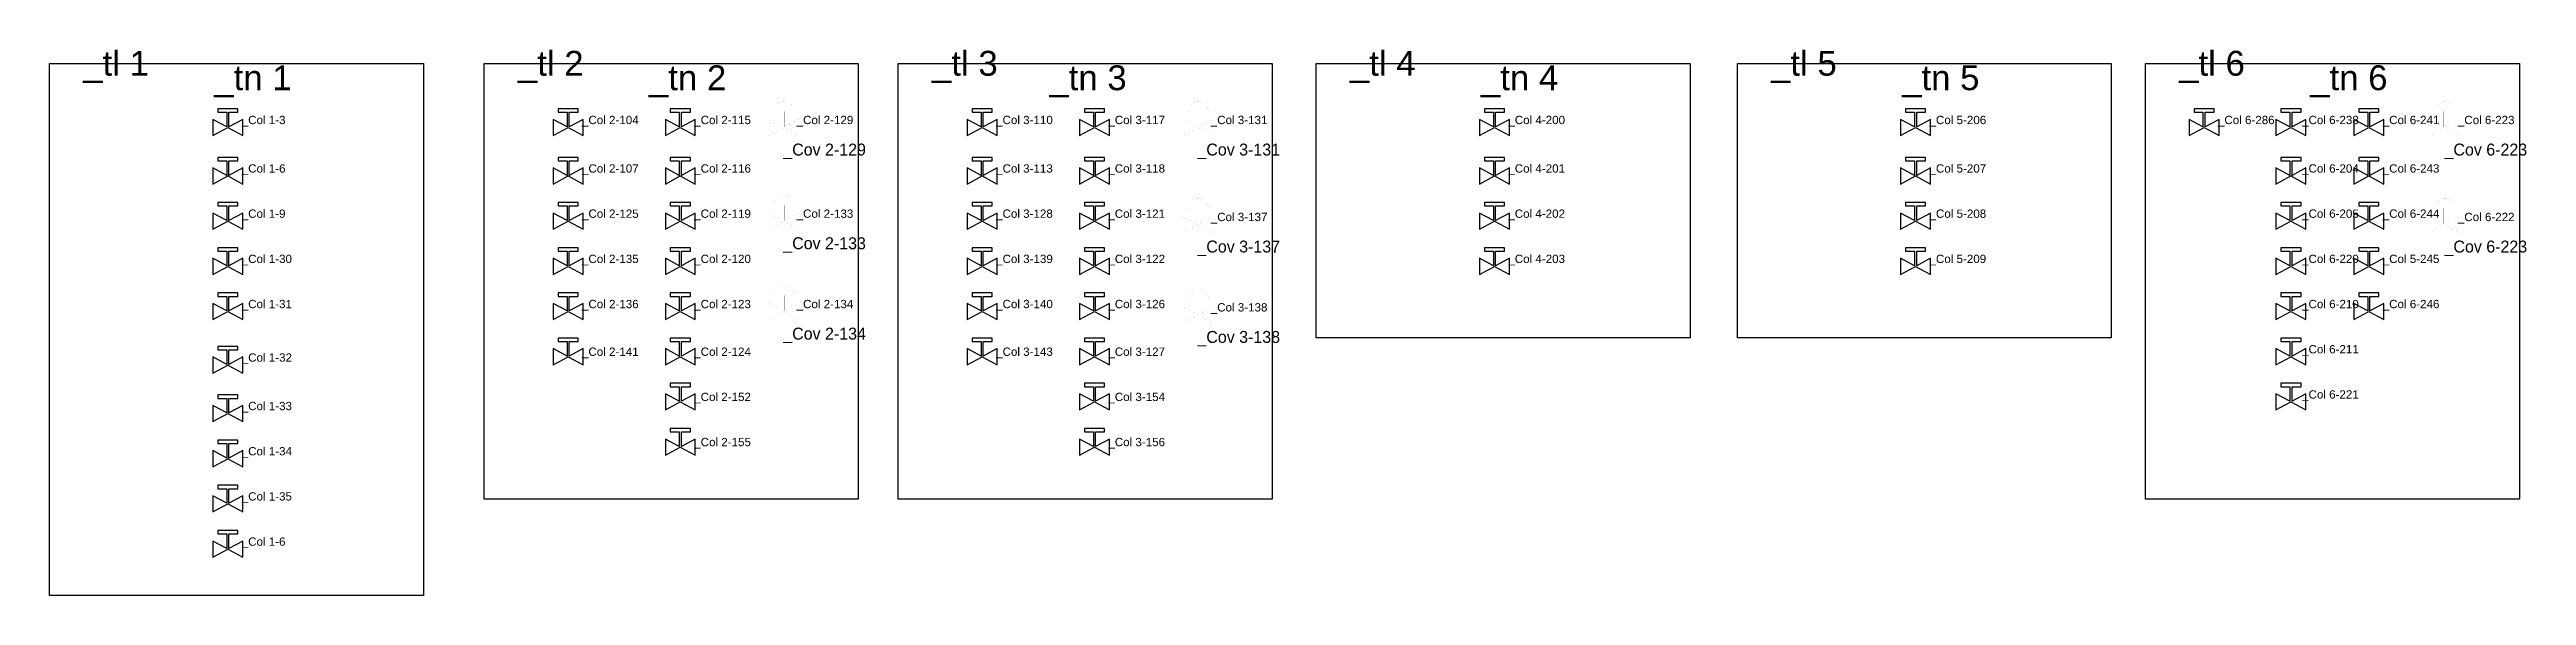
# Model space of a CAD drawing. Header units: millimetres. Extents: x 7666 to 97239, y -21924 to -2165.
import ezdxf

# ---------------------------------------------------------------- set-up
doc = ezdxf.new("R2010")
doc.units = ezdxf.units.MM
for name, color, linetype in [('Omriss tanker', 20, 'Continuous'), ('Symboler', 42, 'Continuous'), ('TEKST', 7, 'Continuous'), ('TEXT', 7, 'Continuous')]:
    doc.layers.add(name, color=color, linetype=linetype)
doc.styles.add('ARIAL', font='ARIAL.TTF', dxfattribs={"height": 12})

msp = doc.modelspace()

# ---------------------------------------------------------------- linework, layer by layer
at = {"layer": 'Omriss tanker'}
for points in [[(7666, -2677), (21190, -2677), (21190, -21924), (7666, -21924)], [(23383, -2677), (36908, -2677), (36908, -18442), (23383, -18442)], [(38360, -2677), (51884, -2677), (51884, -18442), (38360, -18442)], [(53471, -2677), (66995, -2677), (66995, -12594), (53471, -12594)], [(68702, -2677), (82226, -2677), (82226, -12594), (68702, -12594)], [(83459, -2677), (96983, -2677), (96983, -18442), (83459, -18442)]]:
    msp.add_lwpolyline(points, close=True, dxfattribs=at)
at = {"layer": 'Symboler'}
for points in [[(14476, -4313), (13750, -4313), (13750, -4438), (14075, -4438), (14075, -4965), (13571, -4693), (13571, -5278), (14113, -4986), (14655, -5278), (14655, -4693), (14151, -4965), (14151, -4438), (14476, -4438), (14476, -4313)], [(26781, -4313), (26055, -4313), (26055, -4438), (26380, -4438), (26380, -4965), (25876, -4693), (25876, -5278), (26418, -4986), (26960, -5278), (26960, -4693), (26456, -4965), (26456, -4438), (26781, -4438), (26781, -4313)], [(30840, -4313), (30114, -4313), (30114, -4438), (30439, -4438), (30439, -4965), (29935, -4693), (29935, -5278), (30477, -4986), (31019, -5278), (31019, -4693), (30515, -4965), (30515, -4438), (30840, -4438), (30840, -4313)], [(41758, -4313), (41031, -4313), (41031, -4438), (41357, -4438), (41357, -4965), (40853, -4693), (40853, -5278), (41395, -4986), (41936, -5278), (41936, -4693), (41432, -4965), (41432, -4438), (41758, -4438), (41758, -4313)], [(45817, -4313), (45091, -4313), (45091, -4438), (45416, -4438), (45416, -4965), (44912, -4693), (44912, -5278), (45454, -4986), (45996, -5278), (45996, -4693), (45492, -4965), (45492, -4438), (45817, -4438), (45817, -4313)], [(60281, -4313), (59555, -4313), (59555, -4438), (59880, -4438), (59880, -4965), (59376, -4693), (59376, -5278), (59918, -4986), (60460, -5278), (60460, -4693), (59956, -4965), (59956, -4438), (60281, -4438), (60281, -4313)], [(75512, -4313), (74786, -4313), (74786, -4438), (75111, -4438), (75111, -4965), (74607, -4693), (74607, -5278), (75149, -4986), (75691, -5278), (75691, -4693), (75187, -4965), (75187, -4438), (75512, -4438), (75512, -4313)], [(85942, -4313), (85216, -4313), (85216, -4438), (85541, -4438), (85541, -4965), (85037, -4693), (85037, -5278), (85579, -4986), (86121, -5278), (86121, -4693), (85617, -4965), (85617, -4438), (85942, -4438), (85942, -4313)], [(89087, -4313), (88360, -4313), (88360, -4438), (88685, -4438), (88685, -4965), (88181, -4693), (88181, -5278), (88723, -4986), (89265, -5278), (89265, -4693), (88761, -4965), (88761, -4438), (89087, -4438), (89087, -4313)], [(91901, -4313), (91175, -4313), (91175, -4438), (91500, -4438), (91500, -4965), (90996, -4693), (90996, -5278), (91538, -4986), (92080, -5278), (92080, -4693), (91576, -4965), (91576, -4438), (91901, -4438), (91901, -4313)], [(14476, -6068), (13750, -6068), (13750, -6193), (14075, -6193), (14075, -6720), (13571, -6448), (13571, -7033), (14113, -6741), (14655, -7033), (14655, -6448), (14151, -6720), (14151, -6193), (14476, -6193), (14476, -6068)], [(26781, -6068), (26055, -6068), (26055, -6193), (26380, -6193), (26380, -6720), (25876, -6448), (25876, -7033), (26418, -6741), (26960, -7033), (26960, -6448), (26456, -6720), (26456, -6193), (26781, -6193), (26781, -6068)], [(30840, -6068), (30114, -6068), (30114, -6193), (30439, -6193), (30439, -6720), (29935, -6448), (29935, -7033), (30477, -6741), (31019, -7033), (31019, -6448), (30515, -6720), (30515, -6193), (30840, -6193), (30840, -6068)], [(41758, -6068), (41031, -6068), (41031, -6193), (41357, -6193), (41357, -6720), (40853, -6448), (40853, -7033), (41395, -6741), (41936, -7033), (41936, -6448), (41432, -6720), (41432, -6193), (41758, -6193), (41758, -6068)], [(45817, -6068), (45091, -6068), (45091, -6193), (45416, -6193), (45416, -6720), (44912, -6448), (44912, -7033), (45454, -6741), (45996, -7033), (45996, -6448), (45492, -6720), (45492, -6193), (45817, -6193), (45817, -6068)], [(60281, -6068), (59555, -6068), (59555, -6193), (59880, -6193), (59880, -6720), (59376, -6448), (59376, -7033), (59918, -6741), (60460, -7033), (60460, -6448), (59956, -6720), (59956, -6193), (60281, -6193), (60281, -6068)], [(75512, -6068), (74786, -6068), (74786, -6193), (75111, -6193), (75111, -6720), (74607, -6448), (74607, -7033), (75149, -6741), (75691, -7033), (75691, -6448), (75187, -6720), (75187, -6193), (75512, -6193), (75512, -6068)], [(89087, -6068), (88360, -6068), (88360, -6193), (88685, -6193), (88685, -6720), (88181, -6448), (88181, -7033), (88723, -6741), (89265, -7033), (89265, -6448), (88761, -6720), (88761, -6193), (89087, -6193), (89087, -6068)], [(91901, -6068), (91175, -6068), (91175, -6193), (91500, -6193), (91500, -6720), (90996, -6448), (90996, -7033), (91538, -6741), (92080, -7033), (92080, -6448), (91576, -6720), (91576, -6193), (91901, -6193), (91901, -6068)], [(14476, -7703), (13750, -7703), (13750, -7828), (14075, -7828), (14075, -8356), (13571, -8084), (13571, -8669), (14113, -8376), (14655, -8669), (14655, -8084), (14151, -8356), (14151, -7828), (14476, -7828), (14476, -7703)], [(26781, -7703), (26055, -7703), (26055, -7828), (26380, -7828), (26380, -8356), (25876, -8084), (25876, -8669), (26418, -8376), (26960, -8669), (26960, -8084), (26456, -8356), (26456, -7828), (26781, -7828), (26781, -7703)], [(30840, -7703), (30114, -7703), (30114, -7828), (30439, -7828), (30439, -8356), (29935, -8084), (29935, -8669), (30477, -8376), (31019, -8669), (31019, -8084), (30515, -8356), (30515, -7828), (30840, -7828), (30840, -7703)], [(41758, -7703), (41031, -7703), (41031, -7828), (41357, -7828), (41357, -8356), (40853, -8084), (40853, -8669), (41395, -8376), (41936, -8669), (41936, -8084), (41432, -8356), (41432, -7828), (41758, -7828), (41758, -7703)], [(45817, -7703), (45091, -7703), (45091, -7828), (45416, -7828), (45416, -8356), (44912, -8084), (44912, -8669), (45454, -8376), (45996, -8669), (45996, -8084), (45492, -8356), (45492, -7828), (45817, -7828), (45817, -7703)], [(60281, -7703), (59555, -7703), (59555, -7828), (59880, -7828), (59880, -8356), (59376, -8084), (59376, -8669), (59918, -8376), (60460, -8669), (60460, -8084), (59956, -8356), (59956, -7828), (60281, -7828), (60281, -7703)], [(75512, -7703), (74786, -7703), (74786, -7828), (75111, -7828), (75111, -8356), (74607, -8084), (74607, -8669), (75149, -8376), (75691, -8669), (75691, -8084), (75187, -8356), (75187, -7828), (75512, -7828), (75512, -7703)], [(89087, -7703), (88360, -7703), (88360, -7828), (88685, -7828), (88685, -8356), (88181, -8084), (88181, -8669), (88723, -8376), (89265, -8669), (89265, -8084), (88761, -8356), (88761, -7828), (89087, -7828), (89087, -7703)], [(91901, -7703), (91175, -7703), (91175, -7828), (91500, -7828), (91500, -8356), (90996, -8084), (90996, -8669), (91538, -8376), (92080, -8669), (92080, -8084), (91576, -8356), (91576, -7828), (91901, -7828), (91901, -7703)], [(14476, -9339), (13750, -9339), (13750, -9464), (14075, -9464), (14075, -9991), (13571, -9719), (13571, -10304), (14113, -10012), (14655, -10304), (14655, -9719), (14151, -9991), (14151, -9464), (14476, -9464), (14476, -9339)], [(26781, -9339), (26055, -9339), (26055, -9464), (26380, -9464), (26380, -9991), (25876, -9719), (25876, -10304), (26418, -10012), (26960, -10304), (26960, -9719), (26456, -9991), (26456, -9464), (26781, -9464), (26781, -9339)], [(30840, -9339), (30114, -9339), (30114, -9464), (30439, -9464), (30439, -9991), (29935, -9719), (29935, -10304), (30477, -10012), (31019, -10304), (31019, -9719), (30515, -9991), (30515, -9464), (30840, -9464), (30840, -9339)], [(41758, -9339), (41031, -9339), (41031, -9464), (41357, -9464), (41357, -9991), (40853, -9719), (40853, -10304), (41395, -10012), (41936, -10304), (41936, -9719), (41432, -9991), (41432, -9464), (41758, -9464), (41758, -9339)], [(45817, -9339), (45091, -9339), (45091, -9464), (45416, -9464), (45416, -9991), (44912, -9719), (44912, -10304), (45454, -10012), (45996, -10304), (45996, -9719), (45492, -9991), (45492, -9464), (45817, -9464), (45817, -9339)], [(60281, -9339), (59555, -9339), (59555, -9464), (59880, -9464), (59880, -9991), (59376, -9719), (59376, -10304), (59918, -10012), (60460, -10304), (60460, -9719), (59956, -9991), (59956, -9464), (60281, -9464), (60281, -9339)], [(75512, -9339), (74786, -9339), (74786, -9464), (75111, -9464), (75111, -9991), (74607, -9719), (74607, -10304), (75149, -10012), (75691, -10304), (75691, -9719), (75187, -9991), (75187, -9464), (75512, -9464), (75512, -9339)], [(89087, -9339), (88360, -9339), (88360, -9464), (88685, -9464), (88685, -9991), (88181, -9719), (88181, -10304), (88723, -10012), (89265, -10304), (89265, -9719), (88761, -9991), (88761, -9464), (89087, -9464), (89087, -9339)], [(91901, -9339), (91175, -9339), (91175, -9464), (91500, -9464), (91500, -9991), (90996, -9719), (90996, -10304), (91538, -10012), (92080, -10304), (92080, -9719), (91576, -9991), (91576, -9464), (91901, -9464), (91901, -9339)], [(14476, -10974), (13750, -10974), (13750, -11099), (14075, -11099), (14075, -11627), (13571, -11355), (13571, -11940), (14113, -11647), (14655, -11940), (14655, -11355), (14151, -11627), (14151, -11099), (14476, -11099), (14476, -10974)], [(26781, -10974), (26055, -10974), (26055, -11099), (26380, -11099), (26380, -11627), (25876, -11355), (25876, -11940), (26418, -11647), (26960, -11940), (26960, -11355), (26456, -11627), (26456, -11099), (26781, -11099), (26781, -10974)], [(30840, -10974), (30114, -10974), (30114, -11099), (30439, -11099), (30439, -11627), (29935, -11355), (29935, -11940), (30477, -11647), (31019, -11940), (31019, -11355), (30515, -11627), (30515, -11099), (30840, -11099), (30840, -10974)], [(41758, -10974), (41031, -10974), (41031, -11099), (41357, -11099), (41357, -11627), (40853, -11355), (40853, -11940), (41395, -11647), (41936, -11940), (41936, -11355), (41432, -11627), (41432, -11099), (41758, -11099), (41758, -10974)], [(45817, -10974), (45091, -10974), (45091, -11099), (45416, -11099), (45416, -11627), (44912, -11355), (44912, -11940), (45454, -11647), (45996, -11940), (45996, -11355), (45492, -11627), (45492, -11099), (45817, -11099), (45817, -10974)], [(89087, -10974), (88360, -10974), (88360, -11099), (88685, -11099), (88685, -11627), (88181, -11355), (88181, -11940), (88723, -11647), (89265, -11940), (89265, -11355), (88761, -11627), (88761, -11099), (89087, -11099), (89087, -10974)], [(91901, -10974), (91175, -10974), (91175, -11099), (91500, -11099), (91500, -11627), (90996, -11355), (90996, -11940), (91538, -11647), (92080, -11940), (92080, -11355), (91576, -11627), (91576, -11099), (91901, -11099), (91901, -10974)], [(14476, -12910), (13750, -12910), (13750, -13035), (14075, -13035), (14075, -13562), (13571, -13290), (13571, -13875), (14113, -13583), (14655, -13875), (14655, -13290), (14151, -13562), (14151, -13035), (14476, -13035), (14476, -12910)], [(26781, -12610), (26055, -12610), (26055, -12734), (26380, -12734), (26380, -13262), (25876, -12990), (25876, -13575), (26418, -13282), (26960, -13575), (26960, -12990), (26456, -13262), (26456, -12734), (26781, -12734), (26781, -12610)], [(30840, -12610), (30114, -12610), (30114, -12734), (30439, -12734), (30439, -13262), (29935, -12990), (29935, -13575), (30477, -13282), (31019, -13575), (31019, -12990), (30515, -13262), (30515, -12734), (30840, -12734), (30840, -12610)], [(41758, -12610), (41031, -12610), (41031, -12734), (41357, -12734), (41357, -13262), (40853, -12990), (40853, -13575), (41395, -13282), (41936, -13575), (41936, -12990), (41432, -13262), (41432, -12734), (41758, -12734), (41758, -12610)], [(45817, -12610), (45091, -12610), (45091, -12734), (45416, -12734), (45416, -13262), (44912, -12990), (44912, -13575), (45454, -13282), (45996, -13575), (45996, -12990), (45492, -13262), (45492, -12734), (45817, -12734), (45817, -12610)], [(89087, -12610), (88360, -12610), (88360, -12734), (88685, -12734), (88685, -13262), (88181, -12990), (88181, -13575), (88723, -13282), (89265, -13575), (89265, -12990), (88761, -13262), (88761, -12734), (89087, -12734), (89087, -12610)], [(30840, -14245), (30114, -14245), (30114, -14370), (30439, -14370), (30439, -14897), (29935, -14625), (29935, -15210), (30477, -14918), (31019, -15210), (31019, -14625), (30515, -14897), (30515, -14370), (30840, -14370), (30840, -14245)], [(45817, -14245), (45091, -14245), (45091, -14370), (45416, -14370), (45416, -14897), (44912, -14625), (44912, -15210), (45454, -14918), (45996, -15210), (45996, -14625), (45492, -14897), (45492, -14370), (45817, -14370), (45817, -14245)], [(89087, -14245), (88360, -14245), (88360, -14370), (88685, -14370), (88685, -14897), (88181, -14625), (88181, -15210), (88723, -14918), (89265, -15210), (89265, -14625), (88761, -14897), (88761, -14370), (89087, -14370), (89087, -14245)], [(14476, -14665), (13750, -14665), (13750, -14790), (14075, -14790), (14075, -15318), (13571, -15046), (13571, -15631), (14113, -15338), (14655, -15631), (14655, -15046), (14151, -15318), (14151, -14790), (14476, -14790), (14476, -14665)], [(30840, -15881), (30114, -15881), (30114, -16005), (30439, -16005), (30439, -16533), (29935, -16261), (29935, -16846), (30477, -16553), (31019, -16846), (31019, -16261), (30515, -16533), (30515, -16005), (30840, -16005), (30840, -15881)], [(45817, -15881), (45091, -15881), (45091, -16005), (45416, -16005), (45416, -16533), (44912, -16261), (44912, -16846), (45454, -16553), (45996, -16846), (45996, -16261), (45492, -16533), (45492, -16005), (45817, -16005), (45817, -15881)], [(14476, -16301), (13750, -16301), (13750, -16425), (14075, -16425), (14075, -16953), (13571, -16681), (13571, -17266), (14113, -16973), (14655, -17266), (14655, -16681), (14151, -16953), (14151, -16425), (14476, -16425), (14476, -16301)], [(14476, -17936), (13750, -17936), (13750, -18061), (14075, -18061), (14075, -18588), (13571, -18316), (13571, -18901), (14113, -18609), (14655, -18901), (14655, -18316), (14151, -18588), (14151, -18061), (14476, -18061), (14476, -17936)], [(14476, -19572), (13750, -19572), (13750, -19696), (14075, -19696), (14075, -20224), (13571, -19952), (13571, -20537), (14113, -20244), (14655, -20537), (14655, -19952), (14151, -20224), (14151, -19696), (14476, -19696), (14476, -19572)]]:
    msp.add_lwpolyline(points, close=True, dxfattribs=at)
at = {"layer": 'Symboler', "color": 42, "linetype": 'Continuous'}
for points in [[(34256, -4964, 1.08, 1.08, 0), (34256, -4401, 1.08, 1.08, 0), (34603, -4401, 1.08, 1.08, 0.884677), (33828, -4401, 1.08, 1.08, 0), (34175, -4401, 1.08, 1.08, 0), (34175, -4964, 1.08, 1.08, 0), (33638, -4674, 0, 0, 0), (33638, -5298, 1.08, 1.08, 0), (34216, -4986, 1.08, 1.08, 0), (34794, -5298, 0, 0, 0), (34794, -4674, 1.08, 1.08, 0)], [(49233, -4964, 1.08, 1.08, 0), (49233, -4401, 1.08, 1.08, 0), (49580, -4401, 1.08, 1.08, 0.884677), (48805, -4401, 1.08, 1.08, 0), (49152, -4401, 1.08, 1.08, 0), (49152, -4964, 1.08, 1.08, 0), (48614, -4674, 0, 0, 0), (48614, -5298, 1.08, 1.08, 0), (49192, -4986, 1.08, 1.08, 0), (49770, -5298, 0, 0, 0), (49770, -4674, 1.08, 1.08, 0)], [(94332, -4964, 1.08, 1.08, 0), (94332, -4401, 1.08, 1.08, 0), (94679, -4401, 1.08, 1.08, 0.884677), (93904, -4401, 1.08, 1.08, 0), (94251, -4401, 1.08, 1.08, 0), (94251, -4964, 1.08, 1.08, 0), (93713, -4674, 0, 0, 0), (93713, -5298, 1.08, 1.08, 0), (94291, -4986, 1.08, 1.08, 0), (94870, -5298, 0, 0, 0), (94870, -4674, 1.08, 1.08, 0)], [(34256, -8354, 1.08, 1.08, 0), (34256, -7792, 1.08, 1.08, 0), (34603, -7792, 1.08, 1.08, 0.884677), (33828, -7792, 1.08, 1.08, 0), (34175, -7792, 1.08, 1.08, 0), (34175, -8354, 1.08, 1.08, 0), (33638, -8064, 0, 0, 0), (33638, -8688, 1.08, 1.08, 0), (34216, -8376, 1.08, 1.08, 0), (34794, -8688, 0, 0, 0), (34794, -8064, 1.08, 1.08, 0)], [(49233, -8474, 1.08, 1.08, 0), (49233, -7911, 1.08, 1.08, 0), (49580, -7911, 1.08, 1.08, 0.884677), (48805, -7911, 1.08, 1.08, 0), (49152, -7911, 1.08, 1.08, 0), (49152, -8474, 1.08, 1.08, 0), (48614, -8184, 0, 0, 0), (48614, -8808, 1.08, 1.08, 0), (49192, -8496, 1.08, 1.08, 0), (49770, -8808, 0, 0, 0), (49770, -8184, 1.08, 1.08, 0)], [(94332, -8474, 1.08, 1.08, 0), (94332, -7911, 1.08, 1.08, 0), (94679, -7911, 1.08, 1.08, 0.884677), (93904, -7911, 1.08, 1.08, 0), (94251, -7911, 1.08, 1.08, 0), (94251, -8474, 1.08, 1.08, 0), (93713, -8184, 0, 0, 0), (93713, -8808, 1.08, 1.08, 0), (94291, -8496, 1.08, 1.08, 0), (94870, -8808, 0, 0, 0), (94870, -8184, 1.08, 1.08, 0)], [(34256, -11625, 1.08, 1.08, 0), (34256, -11062, 1.08, 1.08, 0), (34603, -11062, 1.08, 1.08, 0.884677), (33828, -11062, 1.08, 1.08, 0), (34175, -11062, 1.08, 1.08, 0), (34175, -11625, 1.08, 1.08, 0), (33638, -11335, 0, 0, 0), (33638, -11959, 1.08, 1.08, 0), (34216, -11647, 1.08, 1.08, 0), (34794, -11959, 0, 0, 0), (34794, -11335, 1.08, 1.08, 0)], [(49233, -11745, 1.08, 1.08, 0), (49233, -11182, 1.08, 1.08, 0), (49580, -11182, 1.08, 1.08, 0.884677), (48805, -11182, 1.08, 1.08, 0), (49152, -11182, 1.08, 1.08, 0), (49152, -11745, 1.08, 1.08, 0), (48614, -11455, 0, 0, 0), (48614, -12079, 1.08, 1.08, 0), (49192, -11767, 1.08, 1.08, 0), (49770, -12079, 0, 0, 0), (49770, -11455, 1.08, 1.08, 0)]]:
    msp.add_lwpolyline(points, format="xyseb", close=True, dxfattribs=at)

# ---------------------------------------------------------------- texts
at = {"layer": 'TEKST', "linetype": 'Continuous', "style": 'ARIAL'}
for s, height, p in [('_tl 1', 900, (8885, -3113)), ('_tl 2', 900, (24603, -3113)), ('_tl 3', 900, (39579, -3113)), ('_tl 4', 900, (54690, -3113)), ('_tl 5', 900, (69921, -3113)), ('_tl 6', 900, (84678, -3113)), ('_tn 1', 900, (13625, -3637)), ('_tn 2', 900, (29342, -3637)), ('_tn 3', 900, (43823, -3637)), ('_tn 4', 900, (59430, -3637)), ('_tn 5', 900, (74661, -3637)), ('_tn 6', 900, (89418, -3637)), ('_Col 1-3', 300, (14616, -4865)), ('_Col 2-104', 300, (26921, -4865)), ('_Col 2-115', 300, (30980, -4865)), ('_Col 2-129', 300, (34682, -4865)), ('_Col 3-110', 300, (41897, -4865)), ('_Col 3-117', 300, (45956, -4865)), ('_Col 3-131', 300, (49659, -4865)), ('_Col 4-200', 300, (60421, -4865)), ('_Col 5-206', 300, (75651, -4865)), ('_Col 6-286', 300, (86082, -4865)), ('_Col 6-238', 300, (89125, -4865)), ('_Col 6-241', 300, (92041, -4865)), ('_Col 6-223', 300, (94758, -4865)), ('_Col 1-6', 300, (14616, -6620)), ('_Col 2-107', 300, (26921, -6620)), ('_Col 2-116', 300, (30980, -6620)), ('_Col 3-113', 300, (41897, -6620)), ('_Col 3-118', 300, (45956, -6620)), ('_Col 4-201', 300, (60421, -6620)), ('_Col 5-207', 300, (75651, -6620)), ('_Col 6-204', 300, (89125, -6620)), ('_Col 6-243', 300, (92041, -6620)), ('_Col 1-9', 300, (14616, -8255)), ('_Col 2-125', 300, (26921, -8255)), ('_Col 2-119', 300, (30980, -8255)), ('_Col 2-133', 300, (34682, -8255)), ('_Col 3-128', 300, (41897, -8255)), ('_Col 3-121', 300, (45956, -8255)), ('_Col 3-137', 300, (49659, -8375)), ('_Col 4-202', 300, (60421, -8255)), ('_Col 5-208', 300, (75651, -8255)), ('_Col 6-205', 300, (89125, -8255)), ('_Col 6-244', 300, (92041, -8255)), ('_Col 6-222', 300, (94758, -8375)), ('_Col 1-30', 300, (14616, -9891)), ('_Col 2-135', 300, (26921, -9891)), ('_Col 2-120', 300, (30980, -9891)), ('_Col 3-139', 300, (41897, -9891)), ('_Col 3-122', 300, (45956, -9891)), ('_Col 4-203', 300, (60421, -9891)), ('_Col 5-209', 300, (75651, -9891)), ('_Col 6-220', 300, (89125, -9891)), ('_Col 5-245', 300, (92041, -9891)), ('_Col 1-31', 300, (14616, -11526)), ('_Col 2-136', 300, (26921, -11526)), ('_Col 2-123', 300, (30980, -11526)), ('_Col 2-134', 300, (34682, -11526)), ('_Col 3-140', 300, (41897, -11526)), ('_Col 3-126', 300, (45956, -11526)), ('_Col 3-138', 300, (49659, -11646)), ('_Col 6-210', 300, (89125, -11526)), ('_Col 6-246', 300, (92041, -11526)), ('_Col 1-32', 300, (14616, -13462)), ('_Col 2-141', 300, (26921, -13251)), ('_Col 2-124', 300, (30980, -13251)), ('_Col 3-143', 300, (41897, -13251)), ('_Col 3-127', 300, (45956, -13251)), ('_Col 6-211', 300, (89125, -13162)), ('_Col 1-33', 300, (14616, -15217)), ('_Col 2-152', 300, (30980, -14886)), ('_Col 3-154', 300, (45956, -14886)), ('_Col 6-221', 300, (89125, -14797)), ('_Col 1-34', 300, (14616, -16853)), ('_Col 2-155', 300, (30980, -16521)), ('_Col 3-156', 300, (45956, -16521)), ('_Col 1-35', 300, (14616, -18488)), ('_Col 1-6', 300, (14616, -20124))]:
    msp.add_text(s, height=height, dxfattribs=at).set_placement(p)
at = {"layer": 'TEXT'}
for s, p in [('_Cov 2-129', (34200, -6002)), ('_Cov 3-131', (49177, -6002)), ('_Cov 6-223', (94276, -6002)), ('_Cov 2-133', (34200, -9392)), ('_Cov 3-137', (49177, -9512)), ('_Cov 6-223', (94276, -9512)), ('_Cov 2-134', (34200, -12663)), ('_Cov 3-138', (49177, -12783))]:
    msp.add_text(s, height=432.2, dxfattribs=at).set_placement(p)

doc.saveas('drawing.dxf')
